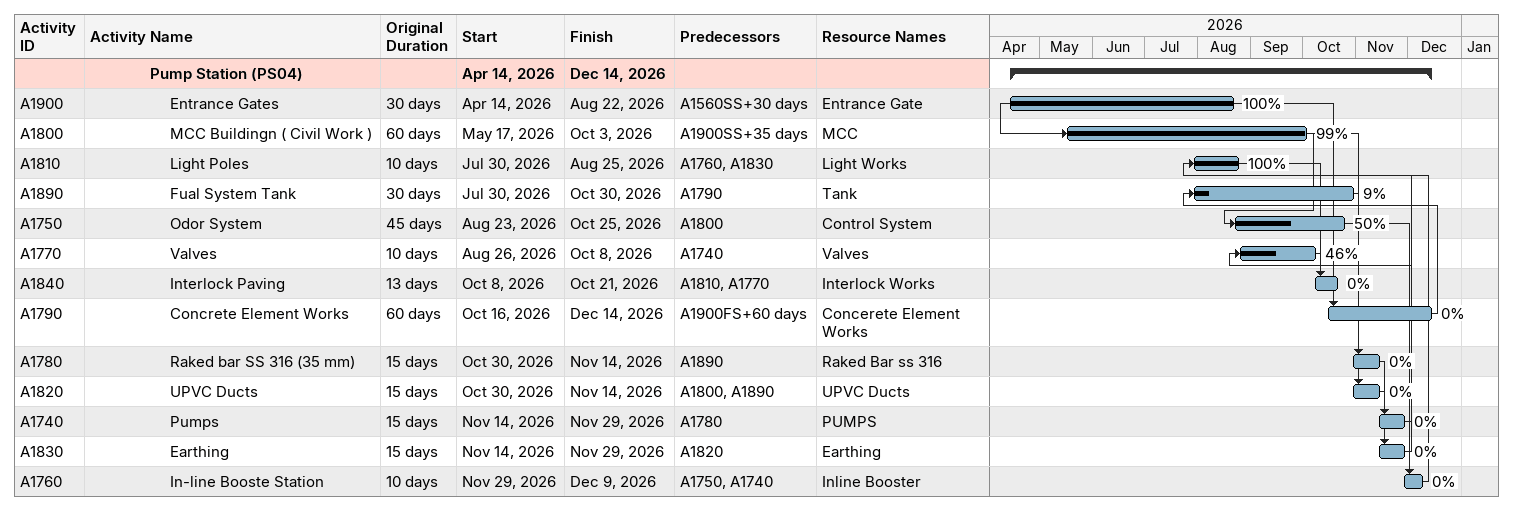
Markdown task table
| ID | Level | Task | Original duration | Start | Finish | Predecessors | Resources | % complete |
|---|---|---|---|---|---|---|---|---|
|  | 4 | **Pump Station (PS04)** |  | 2026-04-14 | 2026-12-14 |  |  |  |
| A1900 | 5 | Entrance Gates | 30d | 2026-04-14 | 2026-08-22 | A1560SS+30d | Entrance Gate | 100 |
| A1800 | 5 | MCC Buildingn ( Civil Work ) | 60d | 2026-05-17 | 2026-10-03 | A1900SS+35d | MCC | 99 |
| A1810 | 5 | Light Poles | 10d | 2026-07-30 | 2026-08-25 | A1760, A1830 | Light Works | 100 |
| A1890 | 5 | Fual System Tank | 30d | 2026-07-30 | 2026-10-30 | A1790 | Tank | 9 |
| A1750 | 5 | Odor System | 45d | 2026-08-23 | 2026-10-25 | A1800 | Control System | 50 |
| A1770 | 5 | Valves | 10d | 2026-08-26 | 2026-10-08 | A1740 | Valves | 46 |
| A1840 | 5 | Interlock Paving | 13d | 2026-10-08 | 2026-10-21 | A1810, A1770 | Interlock Works | 0 |
| A1790 | 5 | Concrete Element Works | 60d | 2026-10-16 | 2026-12-14 | A1900FS+60d | Concerete Element Works | 0 |
| A1780 | 5 | Raked bar SS 316 (35 mm) | 15d | 2026-10-30 | 2026-11-14 | A1890 | Raked Bar ss 316 | 0 |
| A1820 | 5 | UPVC Ducts | 15d | 2026-10-30 | 2026-11-14 | A1800, A1890 | UPVC Ducts | 0 |
| A1740 | 5 | Pumps | 15d | 2026-11-14 | 2026-11-29 | A1780 | PUMPS | 0 |
| A1830 | 5 | Earthing | 15d | 2026-11-14 | 2026-11-29 | A1820 | Earthing | 0 |
| A1760 | 5 | In-line Booste Station | 10d | 2026-11-29 | 2026-12-09 | A1750, A1740 | Inline Booster | 0 |
